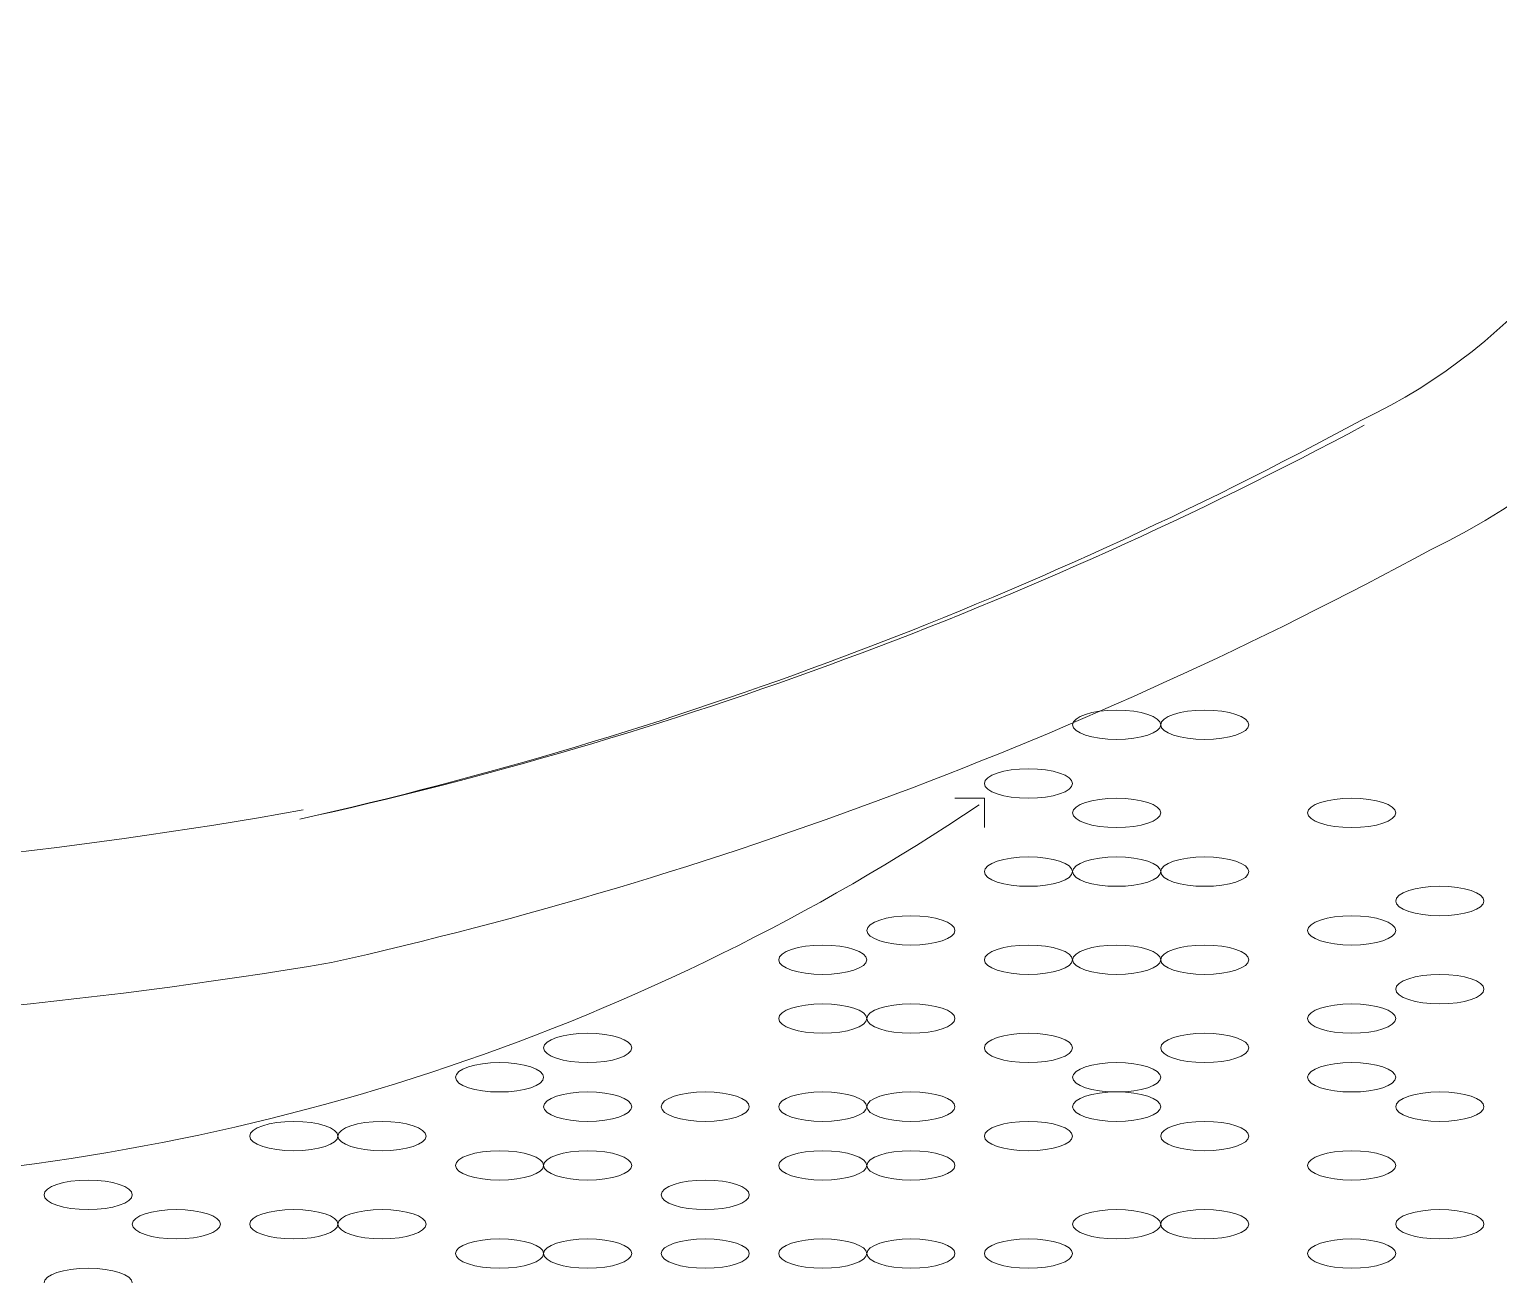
# Model space of a CAD drawing. Header units: metres. Extents: x 29 to 86.9, y -23.2 to 39.7.
# Drawn here: x 76.9546 to 77.0769, y -15.9015 to -15.7977 of the extents above; entities that cross this region are included whole.
import ezdxf

# ---------------------------------------------------------------- set-up
doc = ezdxf.new("R2010")
doc.units = ezdxf.units.M
doc.header["$LTSCALE"] = 100
doc.layers.get('0').update_dxf_attribs({"color": 254})
doc.layers.add('Arqui', color=8, linetype='Continuous', lineweight=0)

# ---------------------------------------------------------------- blocks, each defined once
blk = doc.blocks.new('A$C9582355f')
at = {"layer": 'Arqui'}
for points in [[(47.9944504720616, 7.300482245425883, 0.06904268617322236), (48.08302051730954, 7.333269377474153, -0.06904268617322236), (47.9944504720616, 7.300482245425883, 0.06904268617322236), (48.08281114949358, 7.333708631690115, 0.2302038230450673), (48.10892269841344, 7.36622518255399)], [(47.93516849220561, 7.282841301122062, 0.03702395519697595), (47.99707929641357, 7.288540160522189, 0.06904277544373605), (48.08855637746962, 7.322902185601833, 0.23053205592641), (48.12098584051768, 7.364141947105963)], [(47.88756513276559, 7.270437511393993), (47.92424913276551, 7.267991911393892), (47.95848753276556, 7.270437511393993, 0.1333274390359604), (48.05097523356557, 7.301669290754035)]]:
    blk.add_lwpolyline(points, format="xyb", dxfattribs=at)
blk.add_lwpolyline([(48.04897473276554, 7.302230311393942), (48.05142033276553, 7.302230311393942), (48.05142033276553, 7.299784711393841)], dxfattribs=at)
blk.add_lwpolyline([(47.93481449160555, 7.295064165361964, 0.03702424981627903), (47.99471684681356, 7.301254150153909, -0.03702424981627903)], format="xyb", close=True, dxfattribs=at)
for points in [[(48.06242553276553, 7.309567111394244), (48.06039952435759, 7.309567111394244), (48.05875713276561, 7.309019639378221), (48.05875713276561, 7.308344311394194)], [(48.06609393276557, 7.308344311394194), (48.06609393276557, 7.309019639378221), (48.06445154117358, 7.309567111394244), (48.06242553276553, 7.309567111394244)], [(48.06976233276561, 7.309567111394244), (48.06773632435755, 7.309567111394244), (48.06609393276557, 7.309019639378221), (48.06609393276557, 7.308344311394194)], [(48.07343073276553, 7.308344311394194), (48.07343073276553, 7.309019639378221), (48.07178834117354, 7.309567111394244), (48.06976233276561, 7.309567111394244)], [(48.05875713276561, 7.308344311394194), (48.05875713276561, 7.307668983410167), (48.06039952435759, 7.307121511394143), (48.06242553276553, 7.307121511394143)], [(48.06242553276553, 7.307121511394143), (48.06445154117358, 7.307121511394143), (48.06609393276557, 7.307668983410167), (48.06609393276557, 7.308344311394194)], [(48.06609393276557, 7.308344311394194), (48.06609393276557, 7.307668983410167), (48.06773632435755, 7.307121511394143), (48.06976233276561, 7.307121511394143)], [(48.06976233276561, 7.307121511394143), (48.07178834117354, 7.307121511394143), (48.07343073276553, 7.307668983410167), (48.07343073276553, 7.308344311394194)], [(48.05508873276557, 7.304675911394042), (48.05306272435752, 7.304675911394042), (48.05142033276553, 7.304128439378019), (48.05142033276553, 7.303453111393992)], [(48.05875713276561, 7.303453111393992), (48.05875713276561, 7.304128439378019), (48.05711474117362, 7.304675911394042), (48.05508873276557, 7.304675911394042)], [(48.05142033276553, 7.303453111393992), (48.05142033276553, 7.302777783409965), (48.05306272435752, 7.302230311393942), (48.05508873276557, 7.302230311393942)], [(48.05508873276557, 7.302230311393942), (48.05711474117362, 7.302230311393942), (48.05875713276561, 7.302777783409965), (48.05875713276561, 7.303453111393992)], [(48.06242553276553, 7.302230311393942), (48.06039952435759, 7.302230311393942), (48.05875713276561, 7.301682839377918), (48.05875713276561, 7.301007511393891)], [(48.06609393276557, 7.301007511393891), (48.06609393276557, 7.301682839377918), (48.06445154117358, 7.302230311393942), (48.06242553276553, 7.302230311393942)], [(48.08199033276554, 7.302230311393942), (48.0799643243576, 7.302230311393942), (48.07832193276562, 7.301682839377918), (48.07832193276562, 7.301007511393891)], [(48.08565873276558, 7.301007511393891), (48.08565873276558, 7.301682839377918), (48.08401634117359, 7.302230311393942), (48.08199033276554, 7.302230311393942)], [(48.05875713276561, 7.301007511393891), (48.05875713276561, 7.300332183409864), (48.06039952435759, 7.299784711393841), (48.06242553276553, 7.299784711393841)], [(48.06242553276553, 7.299784711393841), (48.06445154117358, 7.299784711393841), (48.06609393276557, 7.300332183409864), (48.06609393276557, 7.301007511393891)], [(48.07832193276562, 7.301007511393891), (48.07832193276562, 7.300332183409864), (48.0799643243576, 7.299784711393841), (48.08199033276554, 7.299784711393841)], [(48.08199033276554, 7.299784711393841), (48.08401634117359, 7.299784711393841), (48.08565873276558, 7.300332183409864), (48.08565873276558, 7.301007511393891)], [(48.05508873276557, 7.297339111394194), (48.05306272435752, 7.297339111394194), (48.05142033276553, 7.296791639378171), (48.05142033276553, 7.296116311394144)], [(48.05875713276561, 7.296116311394144), (48.05875713276561, 7.296791639378171), (48.05711474117362, 7.297339111394194), (48.05508873276557, 7.297339111394194)], [(48.06242553276553, 7.297339111394194), (48.06039952435759, 7.297339111394194), (48.05875713276561, 7.296791639378171), (48.05875713276561, 7.296116311394144)], [(48.06609393276557, 7.296116311394144), (48.06609393276557, 7.296791639378171), (48.06445154117358, 7.297339111394194), (48.06242553276553, 7.297339111394194)], [(48.06976233276561, 7.297339111394194), (48.06773632435755, 7.297339111394194), (48.06609393276557, 7.296791639378171), (48.06609393276557, 7.296116311394144)], [(48.07343073276553, 7.296116311394144), (48.07343073276553, 7.296791639378171), (48.07178834117354, 7.297339111394194), (48.06976233276561, 7.297339111394194)], [(48.05142033276553, 7.296116311394144), (48.05142033276553, 7.295440983410117), (48.05306272435752, 7.294893511394093), (48.05508873276557, 7.294893511394093)], [(48.05508873276557, 7.294893511394093), (48.05711474117362, 7.294893511394093), (48.05875713276561, 7.295440983410117), (48.05875713276561, 7.296116311394144)], [(48.05875713276561, 7.296116311394144), (48.05875713276561, 7.295440983410117), (48.06039952435759, 7.294893511394093), (48.06242553276553, 7.294893511394093)], [(48.06242553276553, 7.294893511394093), (48.06445154117358, 7.294893511394093), (48.06609393276557, 7.295440983410117), (48.06609393276557, 7.296116311394144)], [(48.06609393276557, 7.296116311394144), (48.06609393276557, 7.295440983410117), (48.06773632435755, 7.294893511394093), (48.06976233276561, 7.294893511394093)], [(48.06976233276561, 7.294893511394093), (48.07178834117354, 7.294893511394093), (48.07343073276553, 7.295440983410117), (48.07343073276553, 7.296116311394144)], [(48.08932713276562, 7.294893511394093), (48.08730112435757, 7.294893511394093), (48.08565873276558, 7.29434603937807), (48.08565873276558, 7.293670711394043)], [(48.09299553276554, 7.293670711394043), (48.09299553276554, 7.29434603937807), (48.09135314117356, 7.294893511394093), (48.08932713276562, 7.294893511394093)], [(48.08565873276558, 7.293670711394043), (48.08565873276558, 7.292995383410016), (48.08730112435757, 7.292447911393992), (48.08932713276562, 7.292447911393992)], [(48.08932713276562, 7.292447911393992), (48.09135314117356, 7.292447911393992), (48.09299553276554, 7.292995383410016), (48.09299553276554, 7.293670711394043)], [(48.04530633276562, 7.292447911393992), (48.04328032435757, 7.292447911393992), (48.04163793276558, 7.291900439377969), (48.04163793276558, 7.291225111393942)], [(48.04897473276554, 7.291225111393942), (48.04897473276554, 7.291900439377969), (48.04733234117356, 7.292447911393992), (48.04530633276562, 7.292447911393992)], [(48.08199033276554, 7.292447911393992), (48.0799643243576, 7.292447911393992), (48.07832193276562, 7.291900439377969), (48.07832193276562, 7.291225111393942)], [(48.08565873276558, 7.291225111393942), (48.08565873276558, 7.291900439377969), (48.08401634117359, 7.292447911393992), (48.08199033276554, 7.292447911393992)], [(48.04163793276558, 7.291225111393942), (48.04163793276558, 7.290549783409915), (48.04328032435757, 7.290002311393891), (48.04530633276562, 7.290002311393891)], [(48.04530633276562, 7.290002311393891), (48.04733234117356, 7.290002311393891), (48.04897473276554, 7.290549783409915), (48.04897473276554, 7.291225111393942)], [(48.07832193276562, 7.291225111393942), (48.07832193276562, 7.290549783409915), (48.0799643243576, 7.290002311393891), (48.08199033276554, 7.290002311393891)], [(48.08199033276554, 7.290002311393891), (48.08401634117359, 7.290002311393891), (48.08565873276558, 7.290549783409915), (48.08565873276558, 7.291225111393942)], [(48.03796953276554, 7.290002311393891), (48.03594352435761, 7.290002311393891), (48.03430113276562, 7.289454839377868), (48.03430113276562, 7.288779511393841)], [(48.04163793276558, 7.288779511393841), (48.04163793276558, 7.289454839377868), (48.0399955411736, 7.290002311393891), (48.03796953276554, 7.290002311393891)], [(48.05508873276557, 7.290002311393891), (48.05306272435752, 7.290002311393891), (48.05142033276553, 7.289454839377868), (48.05142033276553, 7.288779511393841)], [(48.05875713276561, 7.288779511393841), (48.05875713276561, 7.289454839377868), (48.05711474117362, 7.290002311393891), (48.05508873276557, 7.290002311393891)], [(48.06242553276553, 7.290002311393891), (48.06039952435759, 7.290002311393891), (48.05875713276561, 7.289454839377868), (48.05875713276561, 7.288779511393841)], [(48.06609393276557, 7.288779511393841), (48.06609393276557, 7.289454839377868), (48.06445154117358, 7.290002311393891), (48.06242553276553, 7.290002311393891)], [(48.06976233276561, 7.290002311393891), (48.06773632435755, 7.290002311393891), (48.06609393276557, 7.289454839377868), (48.06609393276557, 7.288779511393841)], [(48.07343073276553, 7.288779511393841), (48.07343073276553, 7.289454839377868), (48.07178834117354, 7.290002311393891), (48.06976233276561, 7.290002311393891)], [(48.03430113276562, 7.288779511393841), (48.03430113276562, 7.288104183409814), (48.03594352435761, 7.287556711394245), (48.03796953276554, 7.287556711394245)], [(48.03796953276554, 7.287556711394245), (48.0399955411736, 7.287556711394245), (48.04163793276558, 7.288104183409814), (48.04163793276558, 7.288779511393841)], [(48.05142033276553, 7.288779511393841), (48.05142033276553, 7.288104183409814), (48.05306272435752, 7.287556711394245), (48.05508873276557, 7.287556711394245)], [(48.05508873276557, 7.287556711394245), (48.05711474117362, 7.287556711394245), (48.05875713276561, 7.288104183409814), (48.05875713276561, 7.288779511393841)], [(48.05875713276561, 7.288779511393841), (48.05875713276561, 7.288104183409814), (48.06039952435759, 7.287556711394245), (48.06242553276553, 7.287556711394245)], [(48.06242553276553, 7.287556711394245), (48.06445154117358, 7.287556711394245), (48.06609393276557, 7.288104183409814), (48.06609393276557, 7.288779511393841)], [(48.06609393276557, 7.288779511393841), (48.06609393276557, 7.288104183409814), (48.06773632435755, 7.287556711394245), (48.06976233276561, 7.287556711394245)], [(48.06976233276561, 7.287556711394245), (48.07178834117354, 7.287556711394245), (48.07343073276553, 7.288104183409814), (48.07343073276553, 7.288779511393841)], [(48.08932713276562, 7.287556711394245), (48.08730112435757, 7.287556711394245), (48.08565873276558, 7.287009239378222), (48.08565873276558, 7.286333911394195)], [(48.09299553276554, 7.286333911394195), (48.09299553276554, 7.287009239378222), (48.09135314117356, 7.287556711394245), (48.08932713276562, 7.287556711394245)], [(48.08565873276558, 7.286333911394195), (48.08565873276558, 7.285658583410168), (48.08730112435757, 7.285111111394144), (48.08932713276562, 7.285111111394144)], [(48.08932713276562, 7.285111111394144), (48.09135314117356, 7.285111111394144), (48.09299553276554, 7.285658583410168), (48.09299553276554, 7.286333911394195)], [(48.03796953276554, 7.285111111394144), (48.03594352435761, 7.285111111394144), (48.03430113276562, 7.284563639378121), (48.03430113276562, 7.283888311394094)], [(48.04163793276558, 7.283888311394094), (48.04163793276558, 7.284563639378121), (48.0399955411736, 7.285111111394144), (48.03796953276554, 7.285111111394144)], [(48.04530633276562, 7.285111111394144), (48.04328032435757, 7.285111111394144), (48.04163793276558, 7.284563639378121), (48.04163793276558, 7.283888311394094)], [(48.04897473276554, 7.283888311394094), (48.04897473276554, 7.284563639378121), (48.04733234117356, 7.285111111394144), (48.04530633276562, 7.285111111394144)], [(48.08199033276554, 7.285111111394144), (48.0799643243576, 7.285111111394144), (48.07832193276562, 7.284563639378121), (48.07832193276562, 7.283888311394094)], [(48.08565873276558, 7.283888311394094), (48.08565873276558, 7.284563639378121), (48.08401634117359, 7.285111111394144), (48.08199033276554, 7.285111111394144)], [(48.03430113276562, 7.283888311394094), (48.03430113276562, 7.283212983410067), (48.03594352435761, 7.282665511394043), (48.03796953276554, 7.282665511394043)], [(48.03796953276554, 7.282665511394043), (48.0399955411736, 7.282665511394043), (48.04163793276558, 7.283212983410067), (48.04163793276558, 7.283888311394094)], [(48.04163793276558, 7.283888311394094), (48.04163793276558, 7.283212983410067), (48.04328032435757, 7.282665511394043), (48.04530633276562, 7.282665511394043)], [(48.04530633276562, 7.282665511394043), (48.04733234117356, 7.282665511394043), (48.04897473276554, 7.283212983410067), (48.04897473276554, 7.283888311394094)], [(48.07832193276562, 7.283888311394094), (48.07832193276562, 7.283212983410067), (48.0799643243576, 7.282665511394043), (48.08199033276554, 7.282665511394043)], [(48.08199033276554, 7.282665511394043), (48.08401634117359, 7.282665511394043), (48.08565873276558, 7.283212983410067), (48.08565873276558, 7.283888311394094)], [(48.01840473276553, 7.282665511394043), (48.01637872435759, 7.282665511394043), (48.01473633276561, 7.28211803937802), (48.01473633276561, 7.281442711393993)], [(48.02207313276557, 7.281442711393993), (48.02207313276557, 7.28211803937802), (48.02043074117358, 7.282665511394043), (48.01840473276553, 7.282665511394043)], [(48.05508873276557, 7.282665511394043), (48.05306272435752, 7.282665511394043), (48.05142033276553, 7.28211803937802), (48.05142033276553, 7.281442711393993)], [(48.05875713276561, 7.281442711393993), (48.05875713276561, 7.28211803937802), (48.05711474117362, 7.282665511394043), (48.05508873276557, 7.282665511394043)], [(48.06976233276561, 7.282665511394043), (48.06773632435755, 7.282665511394043), (48.06609393276557, 7.28211803937802), (48.06609393276557, 7.281442711393993)], [(48.07343073276553, 7.281442711393993), (48.07343073276553, 7.28211803937802), (48.07178834117354, 7.282665511394043), (48.06976233276561, 7.282665511394043)], [(48.01473633276561, 7.281442711393993), (48.01473633276561, 7.280767383409966), (48.01637872435759, 7.280219911393942), (48.01840473276553, 7.280219911393942)], [(48.01840473276553, 7.280219911393942), (48.02043074117358, 7.280219911393942), (48.02207313276557, 7.280767383409966), (48.02207313276557, 7.281442711393993)], [(48.05142033276553, 7.281442711393993), (48.05142033276553, 7.280767383409966), (48.05306272435752, 7.280219911393942), (48.05508873276557, 7.280219911393942)], [(48.05508873276557, 7.280219911393942), (48.05711474117362, 7.280219911393942), (48.05875713276561, 7.280767383409966), (48.05875713276561, 7.281442711393993)], [(48.06609393276557, 7.281442711393993), (48.06609393276557, 7.280767383409966), (48.06773632435755, 7.280219911393942), (48.06976233276561, 7.280219911393942)], [(48.06976233276561, 7.280219911393942), (48.07178834117354, 7.280219911393942), (48.07343073276553, 7.280767383409966), (48.07343073276553, 7.281442711393993)], [(48.01106793276557, 7.280219911393942), (48.00904192435752, 7.280219911393942), (48.00739953276553, 7.279672439377919), (48.00739953276553, 7.278997111393892)], [(48.01473633276561, 7.278997111393892), (48.01473633276561, 7.279672439377919), (48.01309394117362, 7.280219911393942), (48.01106793276557, 7.280219911393942)], [(48.06242553276553, 7.280219911393942), (48.06039952435759, 7.280219911393942), (48.05875713276561, 7.279672439377919), (48.05875713276561, 7.278997111393892)], [(48.06609393276557, 7.278997111393892), (48.06609393276557, 7.279672439377919), (48.06445154117358, 7.280219911393942), (48.06242553276553, 7.280219911393942)], [(48.08199033276554, 7.280219911393942), (48.0799643243576, 7.280219911393942), (48.07832193276562, 7.279672439377919), (48.07832193276562, 7.278997111393892)], [(48.08565873276558, 7.278997111393892), (48.08565873276558, 7.279672439377919), (48.08401634117359, 7.280219911393942), (48.08199033276554, 7.280219911393942)], [(48.00739953276553, 7.278997111393892), (48.00739953276553, 7.278321783409865), (48.00904192435752, 7.277774311393841), (48.01106793276557, 7.277774311393841)], [(48.01106793276557, 7.277774311393841), (48.01309394117362, 7.277774311393841), (48.01473633276561, 7.278321783409865), (48.01473633276561, 7.278997111393892)], [(48.05875713276561, 7.278997111393892), (48.05875713276561, 7.278321783409865), (48.06039952435759, 7.277774311393841), (48.06242553276553, 7.277774311393841)], [(48.06242553276553, 7.277774311393841), (48.06445154117358, 7.277774311393841), (48.06609393276557, 7.278321783409865), (48.06609393276557, 7.278997111393892)], [(48.07832193276562, 7.278997111393892), (48.07832193276562, 7.278321783409865), (48.0799643243576, 7.277774311393841), (48.08199033276554, 7.277774311393841)], [(48.08199033276554, 7.277774311393841), (48.08401634117359, 7.277774311393841), (48.08565873276558, 7.278321783409865), (48.08565873276558, 7.278997111393892)], [(48.01840473276553, 7.277774311393841), (48.01637872435759, 7.277774311393841), (48.01473633276561, 7.277226839377818), (48.01473633276561, 7.276551511394246)], [(48.02207313276557, 7.276551511394246), (48.02207313276557, 7.277226839377818), (48.02043074117358, 7.277774311393841), (48.01840473276553, 7.277774311393841)], [(48.02818713276559, 7.277774311393841), (48.02616112435754, 7.277774311393841), (48.02451873276556, 7.277226839377818), (48.02451873276556, 7.276551511394246)], [(48.03185553276552, 7.276551511394246), (48.03185553276552, 7.277226839377818), (48.03021314117353, 7.277774311393841), (48.02818713276559, 7.277774311393841)], [(48.03796953276554, 7.277774311393841), (48.03594352435761, 7.277774311393841), (48.03430113276562, 7.277226839377818), (48.03430113276562, 7.276551511394246)], [(48.04163793276558, 7.276551511394246), (48.04163793276558, 7.277226839377818), (48.0399955411736, 7.277774311393841), (48.03796953276554, 7.277774311393841)], [(48.04530633276562, 7.277774311393841), (48.04328032435757, 7.277774311393841), (48.04163793276558, 7.277226839377818), (48.04163793276558, 7.276551511394246)], [(48.04897473276554, 7.276551511394246), (48.04897473276554, 7.277226839377818), (48.04733234117356, 7.277774311393841), (48.04530633276562, 7.277774311393841)], [(48.06242553276553, 7.277774311393841), (48.06039952435759, 7.277774311393841), (48.05875713276561, 7.277226839377818), (48.05875713276561, 7.276551511394246)], [(48.06609393276557, 7.276551511394246), (48.06609393276557, 7.277226839377818), (48.06445154117358, 7.277774311393841), (48.06242553276553, 7.277774311393841)], [(48.08932713276562, 7.277774311393841), (48.08730112435757, 7.277774311393841), (48.08565873276558, 7.277226839377818), (48.08565873276558, 7.276551511394246)], [(48.09299553276554, 7.276551511394246), (48.09299553276554, 7.277226839377818), (48.09135314117356, 7.277774311393841), (48.08932713276562, 7.277774311393841)], [(48.01473633276561, 7.276551511394246), (48.01473633276561, 7.275876183410219), (48.01637872435759, 7.275328711394195), (48.01840473276553, 7.275328711394195)], [(48.01840473276553, 7.275328711394195), (48.02043074117358, 7.275328711394195), (48.02207313276557, 7.275876183410219), (48.02207313276557, 7.276551511394246)], [(48.02451873276556, 7.276551511394246), (48.02451873276556, 7.275876183410219), (48.02616112435754, 7.275328711394195), (48.02818713276559, 7.275328711394195)], [(48.02818713276559, 7.275328711394195), (48.03021314117353, 7.275328711394195), (48.03185553276552, 7.275876183410219), (48.03185553276552, 7.276551511394246)], [(48.03430113276562, 7.276551511394246), (48.03430113276562, 7.275876183410219), (48.03594352435761, 7.275328711394195), (48.03796953276554, 7.275328711394195)], [(48.03796953276554, 7.275328711394195), (48.0399955411736, 7.275328711394195), (48.04163793276558, 7.275876183410219), (48.04163793276558, 7.276551511394246)], [(48.04163793276558, 7.276551511394246), (48.04163793276558, 7.275876183410219), (48.04328032435757, 7.275328711394195), (48.04530633276562, 7.275328711394195)], [(48.04530633276562, 7.275328711394195), (48.04733234117356, 7.275328711394195), (48.04897473276554, 7.275876183410219), (48.04897473276554, 7.276551511394246)], [(48.05875713276561, 7.276551511394246), (48.05875713276561, 7.275876183410219), (48.06039952435759, 7.275328711394195), (48.06242553276553, 7.275328711394195)], [(48.06242553276553, 7.275328711394195), (48.06445154117358, 7.275328711394195), (48.06609393276557, 7.275876183410219), (48.06609393276557, 7.276551511394246)], [(48.08565873276558, 7.276551511394246), (48.08565873276558, 7.275876183410219), (48.08730112435757, 7.275328711394195), (48.08932713276562, 7.275328711394195)], [(48.08932713276562, 7.275328711394195), (48.09135314117356, 7.275328711394195), (48.09299553276554, 7.275876183410219), (48.09299553276554, 7.276551511394246)], [(47.99394873276555, 7.275328711394195), (47.99192272435761, 7.275328711394195), (47.99028033276562, 7.274781239378171), (47.99028033276562, 7.274105911394145)], [(47.99761713276558, 7.274105911394145), (47.99761713276558, 7.274781239378171), (47.9959747411736, 7.275328711394195), (47.99394873276555, 7.275328711394195)], [(48.00128553276562, 7.275328711394195), (47.99925952435757, 7.275328711394195), (47.99761713276558, 7.274781239378171), (47.99761713276558, 7.274105911394145)], [(48.00495393276555, 7.274105911394145), (48.00495393276555, 7.274781239378171), (48.00331154117356, 7.275328711394195), (48.00128553276562, 7.275328711394195)], [(48.05508873276557, 7.275328711394195), (48.05306272435752, 7.275328711394195), (48.05142033276553, 7.274781239378171), (48.05142033276553, 7.274105911394145)], [(48.05875713276561, 7.274105911394145), (48.05875713276561, 7.274781239378171), (48.05711474117362, 7.275328711394195), (48.05508873276557, 7.275328711394195)], [(48.06976233276561, 7.275328711394195), (48.06773632435755, 7.275328711394195), (48.06609393276557, 7.274781239378171), (48.06609393276557, 7.274105911394145)], [(48.07343073276553, 7.274105911394145), (48.07343073276553, 7.274781239378171), (48.07178834117354, 7.275328711394195), (48.06976233276561, 7.275328711394195)], [(47.99028033276562, 7.274105911394145), (47.99028033276562, 7.273430583410118), (47.99192272435761, 7.272883111394094), (47.99394873276555, 7.272883111394094)], [(47.99394873276555, 7.272883111394094), (47.9959747411736, 7.272883111394094), (47.99761713276558, 7.273430583410118), (47.99761713276558, 7.274105911394145)], [(47.99761713276558, 7.274105911394145), (47.99761713276558, 7.273430583410118), (47.99925952435757, 7.272883111394094), (48.00128553276562, 7.272883111394094)], [(48.00128553276562, 7.272883111394094), (48.00331154117356, 7.272883111394094), (48.00495393276555, 7.273430583410118), (48.00495393276555, 7.274105911394145)], [(48.05142033276553, 7.274105911394145), (48.05142033276553, 7.273430583410118), (48.05306272435752, 7.272883111394094), (48.05508873276557, 7.272883111394094)], [(48.05508873276557, 7.272883111394094), (48.05711474117362, 7.272883111394094), (48.05875713276561, 7.273430583410118), (48.05875713276561, 7.274105911394145)], [(48.06609393276557, 7.274105911394145), (48.06609393276557, 7.273430583410118), (48.06773632435755, 7.272883111394094), (48.06976233276561, 7.272883111394094)], [(48.06976233276561, 7.272883111394094), (48.07178834117354, 7.272883111394094), (48.07343073276553, 7.273430583410118), (48.07343073276553, 7.274105911394145)], [(48.01106793276557, 7.272883111394094), (48.00904192435752, 7.272883111394094), (48.00739953276553, 7.27233563937807), (48.00739953276553, 7.271660311394044)], [(48.01473633276561, 7.271660311394044), (48.01473633276561, 7.27233563937807), (48.01309394117362, 7.272883111394094), (48.01106793276557, 7.272883111394094)], [(48.01840473276553, 7.272883111394094), (48.01637872435759, 7.272883111394094), (48.01473633276561, 7.27233563937807), (48.01473633276561, 7.271660311394044)], [(48.02207313276557, 7.271660311394044), (48.02207313276557, 7.27233563937807), (48.02043074117358, 7.272883111394094), (48.01840473276553, 7.272883111394094)], [(48.03796953276554, 7.272883111394094), (48.03594352435761, 7.272883111394094), (48.03430113276562, 7.27233563937807), (48.03430113276562, 7.271660311394044)], [(48.04163793276558, 7.271660311394044), (48.04163793276558, 7.27233563937807), (48.0399955411736, 7.272883111394094), (48.03796953276554, 7.272883111394094)], [(48.04530633276562, 7.272883111394094), (48.04328032435757, 7.272883111394094), (48.04163793276558, 7.27233563937807), (48.04163793276558, 7.271660311394044)], [(48.04897473276554, 7.271660311394044), (48.04897473276554, 7.27233563937807), (48.04733234117356, 7.272883111394094), (48.04530633276562, 7.272883111394094)], [(48.08199033276554, 7.272883111394094), (48.0799643243576, 7.272883111394094), (48.07832193276562, 7.27233563937807), (48.07832193276562, 7.271660311394044)], [(48.08565873276558, 7.271660311394044), (48.08565873276558, 7.27233563937807), (48.08401634117359, 7.272883111394094), (48.08199033276554, 7.272883111394094)], [(48.00739953276553, 7.271660311394044), (48.00739953276553, 7.270984983410017), (48.00904192435752, 7.270437511393993), (48.01106793276557, 7.270437511393993)], [(48.01106793276557, 7.270437511393993), (48.01309394117362, 7.270437511393993), (48.01473633276561, 7.270984983410017), (48.01473633276561, 7.271660311394044)], [(48.01473633276561, 7.271660311394044), (48.01473633276561, 7.270984983410017), (48.01637872435759, 7.270437511393993), (48.01840473276553, 7.270437511393993)], [(48.01840473276553, 7.270437511393993), (48.02043074117358, 7.270437511393993), (48.02207313276557, 7.270984983410017), (48.02207313276557, 7.271660311394044)], [(48.03430113276562, 7.271660311394044), (48.03430113276562, 7.270984983410017), (48.03594352435761, 7.270437511393993), (48.03796953276554, 7.270437511393993)], [(48.03796953276554, 7.270437511393993), (48.0399955411736, 7.270437511393993), (48.04163793276558, 7.270984983410017), (48.04163793276558, 7.271660311394044)], [(48.04163793276558, 7.271660311394044), (48.04163793276558, 7.270984983410017), (48.04328032435757, 7.270437511393993), (48.04530633276562, 7.270437511393993)], [(48.04530633276562, 7.270437511393993), (48.04733234117356, 7.270437511393993), (48.04897473276554, 7.270984983410017), (48.04897473276554, 7.271660311394044)], [(48.07832193276562, 7.271660311394044), (48.07832193276562, 7.270984983410017), (48.0799643243576, 7.270437511393993), (48.08199033276554, 7.270437511393993)], [(48.08199033276554, 7.270437511393993), (48.08401634117359, 7.270437511393993), (48.08565873276558, 7.270984983410017), (48.08565873276558, 7.271660311394044)], [(47.97682953276552, 7.270437511393993), (47.97480352435758, 7.270437511393993), (47.9731611327656, 7.26989003937797), (47.9731611327656, 7.269214711393943)], [(47.98049793276556, 7.269214711393943), (47.98049793276556, 7.26989003937797), (47.97885554117357, 7.270437511393993), (47.97682953276552, 7.270437511393993)], [(48.02818713276559, 7.270437511393993), (48.02616112435754, 7.270437511393993), (48.02451873276556, 7.26989003937797), (48.02451873276556, 7.269214711393943)], [(48.03185553276552, 7.269214711393943), (48.03185553276552, 7.26989003937797), (48.03021314117353, 7.270437511393993), (48.02818713276559, 7.270437511393993)], [(47.9731611327656, 7.269214711393943), (47.9731611327656, 7.268539383409916), (47.97480352435758, 7.267991911393892), (47.97682953276552, 7.267991911393892)], [(47.97682953276552, 7.267991911393892), (47.97885554117357, 7.267991911393892), (47.98049793276556, 7.268539383409916), (47.98049793276556, 7.269214711393943)], [(48.02451873276556, 7.269214711393943), (48.02451873276556, 7.268539383409916), (48.02616112435754, 7.267991911393892), (48.02818713276559, 7.267991911393892)], [(48.02818713276559, 7.267991911393892), (48.03021314117353, 7.267991911393892), (48.03185553276552, 7.268539383409916), (48.03185553276552, 7.269214711393943)], [(47.9841663327656, 7.267991911393892), (47.98214032435754, 7.267991911393892), (47.98049793276556, 7.267444439377869), (47.98049793276556, 7.266769111393842)], [(47.98783473276552, 7.266769111393842), (47.98783473276552, 7.267444439377869), (47.98619234117353, 7.267991911393892), (47.9841663327656, 7.267991911393892)], [(47.99394873276555, 7.267991911393892), (47.99192272435761, 7.267991911393892), (47.99028033276562, 7.267444439377869), (47.99028033276562, 7.266769111393842)], [(47.99761713276558, 7.266769111393842), (47.99761713276558, 7.267444439377869), (47.9959747411736, 7.267991911393892), (47.99394873276555, 7.267991911393892)], [(48.00128553276562, 7.267991911393892), (47.99925952435757, 7.267991911393892), (47.99761713276558, 7.267444439377869), (47.99761713276558, 7.266769111393842)], [(48.00495393276555, 7.266769111393842), (48.00495393276555, 7.267444439377869), (48.00331154117356, 7.267991911393892), (48.00128553276562, 7.267991911393892)], [(48.06242553276553, 7.267991911393892), (48.06039952435759, 7.267991911393892), (48.05875713276561, 7.267444439377869), (48.05875713276561, 7.266769111393842)], [(48.06609393276557, 7.266769111393842), (48.06609393276557, 7.267444439377869), (48.06445154117358, 7.267991911393892), (48.06242553276553, 7.267991911393892)], [(48.06976233276561, 7.267991911393892), (48.06773632435755, 7.267991911393892), (48.06609393276557, 7.267444439377869), (48.06609393276557, 7.266769111393842)], [(48.07343073276553, 7.266769111393842), (48.07343073276553, 7.267444439377869), (48.07178834117354, 7.267991911393892), (48.06976233276561, 7.267991911393892)], [(48.08932713276562, 7.267991911393892), (48.08730112435757, 7.267991911393892), (48.08565873276558, 7.267444439377869), (48.08565873276558, 7.266769111393842)], [(48.09299553276554, 7.266769111393842), (48.09299553276554, 7.267444439377869), (48.09135314117356, 7.267991911393892), (48.08932713276562, 7.267991911393892)], [(47.98049793276556, 7.266769111393842), (47.98049793276556, 7.266093783409815), (47.98214032435754, 7.265546311394246), (47.9841663327656, 7.265546311394246)], [(47.9841663327656, 7.265546311394246), (47.98619234117353, 7.265546311394246), (47.98783473276552, 7.266093783409815), (47.98783473276552, 7.266769111393842)], [(47.99028033276562, 7.266769111393842), (47.99028033276562, 7.266093783409815), (47.99192272435761, 7.265546311394246), (47.99394873276555, 7.265546311394246)], [(47.99394873276555, 7.265546311394246), (47.9959747411736, 7.265546311394246), (47.99761713276558, 7.266093783409815), (47.99761713276558, 7.266769111393842)], [(47.99761713276558, 7.266769111393842), (47.99761713276558, 7.266093783409815), (47.99925952435757, 7.265546311394246), (48.00128553276562, 7.265546311394246)], [(48.00128553276562, 7.265546311394246), (48.00331154117356, 7.265546311394246), (48.00495393276555, 7.266093783409815), (48.00495393276555, 7.266769111393842)], [(48.05875713276561, 7.266769111393842), (48.05875713276561, 7.266093783409815), (48.06039952435759, 7.265546311394246), (48.06242553276553, 7.265546311394246)], [(48.06242553276553, 7.265546311394246), (48.06445154117358, 7.265546311394246), (48.06609393276557, 7.266093783409815), (48.06609393276557, 7.266769111393842)], [(48.06609393276557, 7.266769111393842), (48.06609393276557, 7.266093783409815), (48.06773632435755, 7.265546311394246), (48.06976233276561, 7.265546311394246)], [(48.06976233276561, 7.265546311394246), (48.07178834117354, 7.265546311394246), (48.07343073276553, 7.266093783409815), (48.07343073276553, 7.266769111393842)], [(48.08565873276558, 7.266769111393842), (48.08565873276558, 7.266093783409815), (48.08730112435757, 7.265546311394246), (48.08932713276562, 7.265546311394246)], [(48.08932713276562, 7.265546311394246), (48.09135314117356, 7.265546311394246), (48.09299553276554, 7.266093783409815), (48.09299553276554, 7.266769111393842)], [(48.01106793276557, 7.265546311394246), (48.00904192435752, 7.265546311394246), (48.00739953276553, 7.264998839378222), (48.00739953276553, 7.264323511394196)], [(48.01473633276561, 7.264323511394196), (48.01473633276561, 7.264998839378222), (48.01309394117362, 7.265546311394246), (48.01106793276557, 7.265546311394246)], [(48.01840473276553, 7.265546311394246), (48.01637872435759, 7.265546311394246), (48.01473633276561, 7.264998839378222), (48.01473633276561, 7.264323511394196)], [(48.02207313276557, 7.264323511394196), (48.02207313276557, 7.264998839378222), (48.02043074117358, 7.265546311394246), (48.01840473276553, 7.265546311394246)], [(48.02818713276559, 7.265546311394246), (48.02616112435754, 7.265546311394246), (48.02451873276556, 7.264998839378222), (48.02451873276556, 7.264323511394196)], [(48.03185553276552, 7.264323511394196), (48.03185553276552, 7.264998839378222), (48.03021314117353, 7.265546311394246), (48.02818713276559, 7.265546311394246)], [(48.03796953276554, 7.265546311394246), (48.03594352435761, 7.265546311394246), (48.03430113276562, 7.264998839378222), (48.03430113276562, 7.264323511394196)], [(48.04163793276558, 7.264323511394196), (48.04163793276558, 7.264998839378222), (48.0399955411736, 7.265546311394246), (48.03796953276554, 7.265546311394246)], [(48.04530633276562, 7.265546311394246), (48.04328032435757, 7.265546311394246), (48.04163793276558, 7.264998839378222), (48.04163793276558, 7.264323511394196)], [(48.04897473276554, 7.264323511394196), (48.04897473276554, 7.264998839378222), (48.04733234117356, 7.265546311394246), (48.04530633276562, 7.265546311394246)], [(48.05508873276557, 7.265546311394246), (48.05306272435752, 7.265546311394246), (48.05142033276553, 7.264998839378222), (48.05142033276553, 7.264323511394196)], [(48.05875713276561, 7.264323511394196), (48.05875713276561, 7.264998839378222), (48.05711474117362, 7.265546311394246), (48.05508873276557, 7.265546311394246)], [(48.08199033276554, 7.265546311394246), (48.0799643243576, 7.265546311394246), (48.07832193276562, 7.264998839378222), (48.07832193276562, 7.264323511394196)], [(48.08565873276558, 7.264323511394196), (48.08565873276558, 7.264998839378222), (48.08401634117359, 7.265546311394246), (48.08199033276554, 7.265546311394246)], [(48.00739953276553, 7.264323511394196), (48.00739953276553, 7.263648183410169), (48.00904192435752, 7.263100711394145), (48.01106793276557, 7.263100711394145)], [(48.01106793276557, 7.263100711394145), (48.01309394117362, 7.263100711394145), (48.01473633276561, 7.263648183410169), (48.01473633276561, 7.264323511394196)], [(48.01473633276561, 7.264323511394196), (48.01473633276561, 7.263648183410169), (48.01637872435759, 7.263100711394145), (48.01840473276553, 7.263100711394145)], [(48.01840473276553, 7.263100711394145), (48.02043074117358, 7.263100711394145), (48.02207313276557, 7.263648183410169), (48.02207313276557, 7.264323511394196)], [(48.02451873276556, 7.264323511394196), (48.02451873276556, 7.263648183410169), (48.02616112435754, 7.263100711394145), (48.02818713276559, 7.263100711394145)], [(48.02818713276559, 7.263100711394145), (48.03021314117353, 7.263100711394145), (48.03185553276552, 7.263648183410169), (48.03185553276552, 7.264323511394196)], [(48.03430113276562, 7.264323511394196), (48.03430113276562, 7.263648183410169), (48.03594352435761, 7.263100711394145), (48.03796953276554, 7.263100711394145)], [(48.03796953276554, 7.263100711394145), (48.0399955411736, 7.263100711394145), (48.04163793276558, 7.263648183410169), (48.04163793276558, 7.264323511394196)], [(48.04163793276558, 7.264323511394196), (48.04163793276558, 7.263648183410169), (48.04328032435757, 7.263100711394145), (48.04530633276562, 7.263100711394145)], [(48.04530633276562, 7.263100711394145), (48.04733234117356, 7.263100711394145), (48.04897473276554, 7.263648183410169), (48.04897473276554, 7.264323511394196)], [(48.05142033276553, 7.264323511394196), (48.05142033276553, 7.263648183410169), (48.05306272435752, 7.263100711394145), (48.05508873276557, 7.263100711394145)], [(48.05508873276557, 7.263100711394145), (48.05711474117362, 7.263100711394145), (48.05875713276561, 7.263648183410169), (48.05875713276561, 7.264323511394196)], [(48.07832193276562, 7.264323511394196), (48.07832193276562, 7.263648183410169), (48.0799643243576, 7.263100711394145), (48.08199033276554, 7.263100711394145)], [(48.08199033276554, 7.263100711394145), (48.08401634117359, 7.263100711394145), (48.08565873276558, 7.263648183410169), (48.08565873276558, 7.264323511394196)], [(47.97682953276552, 7.263100711394145), (47.97480352435758, 7.263100711394145), (47.9731611327656, 7.262553239378121), (47.9731611327656, 7.261877911394095)], [(47.98049793276556, 7.261877911394095), (47.98049793276556, 7.262553239378121), (47.97885554117357, 7.263100711394145), (47.97682953276552, 7.263100711394145)]]:
    blk.add_open_spline(points, degree=3, dxfattribs=at)

msp = doc.modelspace()

# ---------------------------------------------------------------- block references
msp.add_blockref('A$C9582355f', (28.98266172889876, -23.16396569870889))

doc.saveas('drawing.dxf')
